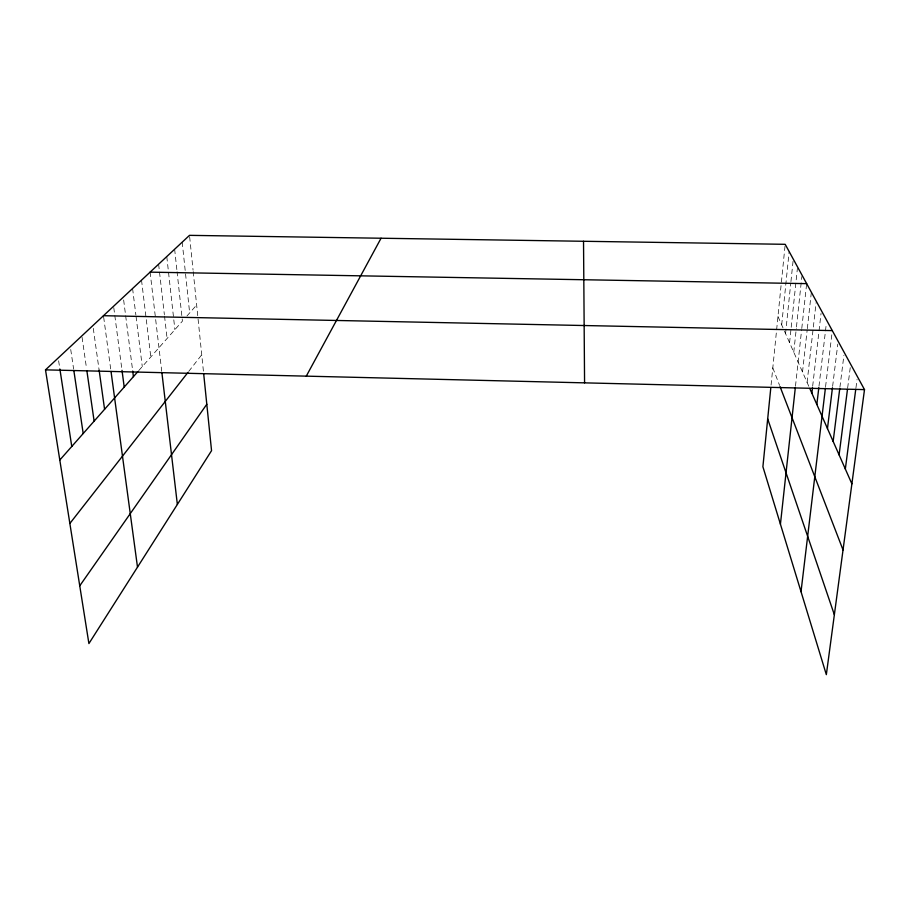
<?xml version="1.0" encoding="UTF-8"?>
<svg xmlns="http://www.w3.org/2000/svg" width="910" height="910" viewBox="0 0 910 910"><rect width="100%" height="100%" fill="white"/><g stroke="black" fill="none" stroke-linecap="round" stroke-linejoin="round"><path stroke-width="0.68" stroke-dasharray="4.55 3.41" d="M771.077 385.066L776.492 331.103M776.628 329.773L785.193 244.312M781.69 324.859L789.152 251.569M785.558 333.629L790.79 283.01M790.938 281.611L793.122 260.522M789.573 342.729L791.052 328.703M791.199 327.293L797.399 268.359M793.759 352.204L796.307 328.373M796.455 326.974L801.858 276.526M795.488 386.159L801.619 329.852M801.778 328.453L806.658 283.636M802.506 372.019L807.17 330.034M807.318 328.635L811.356 292.247M807.09 382.393L816.099 302.632M812.664 386.204L821.047 313.393M818.977 386.25L826.223 324.586M825.563 386.761L831.797 334.823M832.627 386.34L837.791 344.128M839.919 387.25L843.911 355.298M847.654 387.978L850.315 367.071M855.957 387.819L857.049 379.424M188.723 371.416L201.736 354.775M138.73 370.62L182.41 321.139L177.075 271.783M186.937 316.009L196.64 305.021M777.959 316.43L783.897 329.875M784.454 331.126L809.206 387.194M772.806 367.833L779.608 385.453M58.627 360.804L59.912 369.233M70.718 349.486L73.63 369.096M82.059 337.291L86.484 368.038M93.286 328.362L99.133 370.233M103.66 317.101L110.827 370.074M113.773 307.648L122.008 370.347M123.646 299.982L132.53 369.665M132.587 288.504L135.874 315.008M136.045 316.396L142.278 366.605M141.528 280.155L150.787 356.97M150.105 272.147L161.741 371.337M158.613 264.196L164.369 314.667M164.528 316.077L167.087 338.497M166.78 256.563L174.891 329.659M174.64 249.226L176.927 270.372M182.205 242.162L189.655 312.938M189.644 236.737L193.068 270.179M193.216 271.578L203.442 371.462"/><path stroke-width="1.36" d="M770.815 387.683L762.898 466.728L826.337 674.651L864.5 389.605L785.193 244.312L189.496 235.349L45.5 369.858L88.907 643.575L211.552 450.666L203.726 374.215M780.427 524.205L795.34 387.478M811.856 393.2L812.505 387.603M816.839 404.472L818.818 387.66M801.016 591.682L825.404 388.172M827.463 428.553L832.457 387.74M833.151 441.418L839.748 388.638M839.1 454.886L847.472 389.366M845.333 469.014L855.764 389.218M306.283 376.137L381.062 238.227M79.75 585.812L206.798 404.256M69.865 523.466L187.949 372.417M59.798 460.028L137.854 371.621M150.105 272.147L806.658 283.636M103.467 315.702L832.297 330.603M45.5 369.858L864.5 389.605M809.741 388.399L851.885 483.847M780.063 386.659L843.035 549.947M767.687 418.907L834.356 614.739M59.912 369.233L71.765 446.469M73.835 370.495L83.197 433.524M86.882 370.836L94.128 421.148M99.133 370.233L104.582 409.307M111.02 371.462L137.501 567.146M122.008 370.347L124.204 387.068M132.712 371.052L133.417 376.626M161.9 372.713L177.359 504.459M583.526 241.275L584.573 382.848"/></g></svg>
